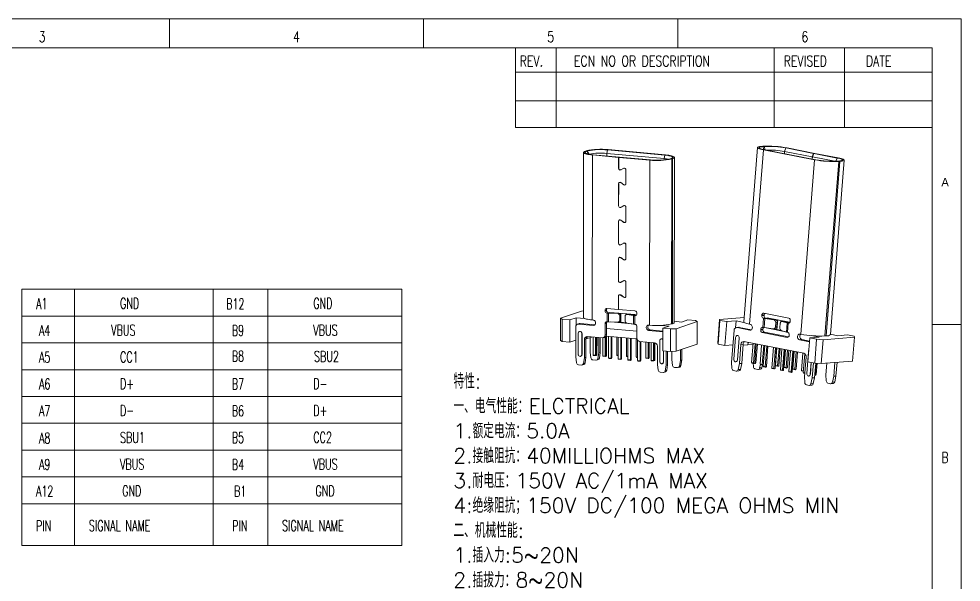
# Model space of a CAD drawing. Extents: x 2510 to 2661, y 709 to 762.
# Drawn here: x 2540.81 to 2583.01, y 736.9 to 762.12 of the extents above; entities that cross this region are included whole.
import ezdxf
from ezdxf.enums import TextEntityAlignment as Align

# ---------------------------------------------------------------- set-up
doc = ezdxf.new("R2010")
doc.units = 0
doc.header["$MEASUREMENT"] = 0
doc.layers.get('0').update_dxf_attribs({"linetype": 'CONTINUOUS', "lineweight": 20})
doc.layers.add('HANBO', color=7, linetype='CONTINUOUS', lineweight=9)
doc.styles.add('ROMANS', font='ROMANS.SHX', dxfattribs={"bigfont": 'gbcbig.shx'})
doc.styles.get("Standard").update_dxf_attribs({"font": 'simplex.shx', "bigfont": 'gbcbig.shx'})
doc.styles.add('txt', font='lereq.shx', dxfattribs={"width": 0.7, "bigfont": '@extfont2.shx'})

# ---------------------------------------------------------------- blocks, each defined once
blk = doc.blocks.new('677')
at = {"color": 7, "linetype": 'Continuous', "lineweight": 15}
for p, q in [((35.023, 85.331), (35.013, 70.167)), ((35.191, 85.451), (35.264, 85.476)), ((35.398, 85.464), (35.324, 85.439)), ((35.822, 69.934), (35.832, 85.098)), ((38.243, 84.878), (35.832, 85.098)), ((35.901, 85.121), (38.312, 84.901)), ((37.217, 85.563), (37.148, 85.245)), ((42.422, 84.764), (37.148, 85.245)), ((42.491, 85.083), (37.217, 85.563)), ((37.286, 85.587), (42.56, 85.106)), ((42.422, 84.764), (42.491, 85.083)), ((38.243, 84.878), (38.242, 83.87)), ((38.312, 84.901), (38.243, 84.878)), ((38.251, 83.869), (38.252, 84.877)), ((38.321, 84.901), (38.252, 84.877)), ((41.106, 84.617), (38.252, 84.877)), ((38.313, 84.898), (38.312, 84.901)), ((38.321, 84.901), (41.175, 84.641)), ((41.096, 69.454), (41.106, 84.617)), ((42.995, 84.74), (43.069, 84.765)), ((43.118, 69.564), (43.128, 84.728)), ((43.202, 84.753), (43.128, 84.728)), ((43.202, 84.753), (43.192, 69.589)), ((43.36, 69.71), (43.37, 84.873)), ((38.42, 83.725), (38.482, 83.746)), ((38.718, 83.886), (38.437, 83.733)), ((38.442, 83.724), (38.722, 83.878)), ((38.784, 83.9), (38.74, 83.885)), ((38.909, 83.741), (38.908, 82.461)), ((38.917, 82.46), (38.918, 83.74)), ((38.241, 82.454), (38.24, 80.423)), ((38.249, 80.423), (38.25, 82.453)), ((38.374, 82.589), (38.33, 82.574)), ((38.437, 82.555), (38.717, 82.35)), ((38.721, 82.358), (38.441, 82.563)), ((38.828, 82.339), (38.873, 82.354)), ((38.418, 80.279), (38.48, 80.3)), ((38.716, 80.44), (38.435, 80.286)), ((38.44, 80.277), (38.72, 80.431)), ((38.782, 80.454), (38.738, 80.439)), ((38.906, 80.295), (38.906, 79.014)), ((38.915, 79.014), (38.915, 80.294)), ((38.239, 79.007), (38.238, 76.977)), ((38.247, 76.976), (38.248, 79.007)), ((38.372, 79.143), (38.328, 79.128)), ((38.434, 79.109), (38.715, 78.904)), ((38.719, 78.912), (38.439, 79.117)), ((38.826, 78.893), (38.871, 78.908)), ((38.415, 76.832), (38.478, 76.853)), ((38.713, 76.994), (38.433, 76.84)), ((38.437, 76.831), (38.718, 76.985)), ((38.78, 77.008), (38.735, 76.993)), ((38.904, 76.849), (38.903, 75.568)), ((38.912, 75.567), (38.913, 76.848)), ((38.235, 73.531), (38.237, 75.561)), ((38.246, 75.56), (38.244, 73.53)), ((38.37, 75.697), (38.325, 75.682)), ((38.432, 75.663), (38.712, 75.458)), ((38.717, 75.466), (38.437, 75.671)), ((38.824, 75.447), (38.868, 75.462)), ((38.413, 73.386), (38.476, 73.407)), ((38.431, 73.394), (38.711, 73.548)), ((38.716, 73.539), (38.435, 73.385)), ((38.778, 73.561), (38.733, 73.546)), ((38.901, 72.122), (38.902, 73.402)), ((38.911, 73.402), (38.91, 72.121)), ((38.234, 70.896), (38.235, 72.115)), ((38.243, 72.114), (38.243, 70.895)), ((38.368, 72.25), (38.323, 72.235)), ((38.71, 72.011), (38.43, 72.216)), ((38.434, 72.225), (38.715, 72.019)), ((38.821, 72), (38.866, 72.015)), ((34.826, 70.748), (32.893, 70.099)), ((34.826, 70.748), (35.013, 70.759)), ((37.133, 70.858), (36.995, 70.812)), ((36.995, 70.763), (36.995, 70.812)), ((37.133, 70.809), (36.995, 70.763)), ((37.133, 70.858), (37.133, 70.809)), ((37.31, 70.596), (37.172, 70.55)), ((37.182, 70.549), (37.172, 70.55)), ((37.173, 70.993), (38.234, 70.896)), ((37.182, 69.761), (37.182, 70.549)), ((37.31, 70.596), (37.32, 70.595)), ((37.311, 69.753), (37.311, 70.541)), ((37.311, 70.541), (38.169, 70.509)), ((38.174, 70.563), (37.372, 70.592)), ((37.453, 70.628), (39.771, 70.417)), ((37.453, 70.589), (37.453, 70.628)), ((38.243, 70.899), (38.234, 70.896)), ((38.243, 70.895), (39.748, 70.758)), ((38.364, 69.912), (38.365, 70.305)), ((38.365, 70.305), (38.425, 70.357)), ((38.425, 70.357), (38.425, 69.963)), ((38.461, 70.537), (38.461, 69.715)), ((38.841, 70.262), (38.841, 69.868)), ((39.156, 70.473), (38.951, 70.435)), ((38.987, 70.435), (39.626, 70.33)), ((39.02, 70.447), (39.02, 70.486)), ((39.831, 70.368), (39.233, 70.466)), ((39.626, 70.33), (39.625, 69.542)), ((39.738, 70.316), (39.737, 69.528)), ((39.747, 70.315), (39.738, 70.316)), ((39.771, 70.417), (39.771, 70.378)), ((39.925, 70.545), (39.925, 70.496)), ((32.892, 68.031), (32.893, 70.099)), ((33.064, 70.005), (32.893, 70.099)), ((33.064, 70.005), (33.063, 67.937)), ((33.757, 69.941), (33.064, 70.005)), ((33.757, 69.941), (33.755, 67.874)), ((33.757, 69.941), (34.332, 70.135)), ((34.332, 70.135), (34.331, 69.402)), ((35.141, 70.061), (34.332, 70.135)), ((34.617, 69.591), (34.479, 69.544)), ((34.713, 69.602), (34.575, 69.555)), ((35.911, 69.434), (34.575, 69.555)), ((34.713, 69.602), (36.049, 69.48)), ((35.822, 69.934), (35.911, 69.926)), ((35.911, 69.434), (36.049, 69.48)), ((36.049, 69.48), (36.056, 69.48)), ((37.132, 69.628), (36.994, 69.581)), ((36.994, 68.544), (36.994, 69.581)), ((37.132, 69.628), (37.132, 68.59)), ((37.172, 69.762), (37.182, 69.761)), ((37.311, 69.753), (38.168, 69.722)), ((39.462, 69.569), (37.53, 69.745)), ((38.461, 69.715), (38.209, 69.724)), ((38.298, 69.766), (38.358, 69.817)), ((38.425, 69.963), (38.364, 69.912)), ((38.929, 69.673), (38.461, 69.715)), ((38.987, 69.647), (39.625, 69.542)), ((39.737, 69.528), (39.747, 69.527)), ((41.096, 69.454), (41.007, 69.462)), ((42.891, 69.355), (42.082, 69.429)), ((42.891, 69.355), (42.315, 69.162)), ((43.118, 69.564), (43.192, 69.589)), ((44.041, 69.742), (43.36, 69.804)), ((43.547, 69.128), (45.48, 69.778)), ((44.041, 69.742), (44.616, 69.935)), ((44.616, 69.935), (45.309, 69.872)), ((45.309, 69.872), (45.48, 69.778)), ((45.478, 67.71), (45.48, 69.778)), ((34.308, 69.284), (34.306, 66.527)), ((34.519, 66.799), (34.521, 68.69)), ((34.644, 68.866), (34.634, 68.863)), ((34.876, 68.658), (34.874, 66.767)), ((34.885, 68.661), (34.876, 68.658)), ((34.885, 68.661), (34.884, 66.77)), ((37.132, 68.59), (36.994, 68.544)), ((37.1, 68.455), (39.933, 68.197)), ((39.924, 68.887), (37.132, 69.141)), ((37.144, 66.658), (37.146, 68.451)), ((39.924, 69.314), (39.923, 68.277)), ((41.145, 69.016), (41.007, 68.97)), ((42.315, 68.85), (41.007, 68.97)), ((41.145, 69.016), (42.315, 68.909)), ((42.314, 67.094), (42.315, 69.162)), ((43.008, 69.099), (42.315, 69.162)), ((43.007, 67.031), (43.008, 69.099)), ((43.547, 69.128), (43.008, 69.099)), ((43.547, 69.128), (43.546, 67.061)), ((32.892, 68.031), (33.063, 67.937)), ((33.063, 67.937), (33.755, 67.874)), ((33.755, 67.874), (34.307, 68.059)), ((35.105, 66.454), (35.106, 68.128)), ((35.245, 68.175), (35.106, 68.128)), ((35.245, 68.175), (35.243, 66.501)), ((35.771, 68.363), (35.245, 68.187)), ((35.345, 68.22), (35.245, 68.187)), ((35.345, 68.397), (35.345, 68.22)), ((35.345, 68.22), (35.771, 68.363)), ((35.373, 68.4), (36.767, 68.273)), ((35.623, 68.314), (35.622, 66.97)), ((35.897, 66.713), (35.898, 68.352)), ((36.12, 68.332), (36.119, 66.693)), ((36.188, 66.716), (36.189, 68.325)), ((36.258, 68.319), (36.257, 66.739)), ((36.421, 66.897), (36.422, 68.304)), ((36.559, 66.943), (36.56, 68.291)), ((36.784, 66.632), (36.786, 68.275)), ((36.823, 68.284), (36.961, 68.33)), ((37.008, 68.352), (37.006, 66.612)), ((37.077, 68.416), (37.075, 66.635)), ((37.327, 66.435), (37.329, 68.434)), ((37.55, 68.414), (37.549, 66.415)), ((37.618, 66.438), (37.619, 68.408)), ((38.086, 66.69), (38.088, 68.365)), ((38.215, 66.354), (38.216, 68.353)), ((38.438, 68.333), (38.437, 66.334)), ((38.506, 66.357), (38.507, 68.327)), ((38.974, 66.609), (38.975, 68.284)), ((39.103, 66.273), (39.104, 68.272)), ((39.326, 68.252), (39.325, 66.253)), ((39.394, 66.276), (39.395, 68.246)), ((39.862, 66.528), (39.863, 68.203)), ((39.991, 66.192), (39.992, 68.073)), ((40.149, 67.965), (41.544, 67.837)), ((40.214, 67.959), (40.213, 66.172)), ((40.282, 66.195), (40.283, 67.952)), ((40.75, 66.448), (40.751, 67.91)), ((40.973, 67.889), (40.972, 66.427)), ((41.041, 66.451), (41.042, 67.883)), ((41.224, 66.228), (41.225, 67.867)), ((41.446, 66.207), (41.447, 67.846)), ((41.515, 66.231), (41.516, 67.84)), ((41.584, 66.254), (41.585, 67.83)), ((42.022, 66.116), (42.023, 68.007)), ((42.146, 68.183), (42.137, 68.18)), ((43.546, 67.061), (45.478, 67.71)), ((34.884, 66.77), (34.874, 66.767)), ((35.622, 66.97), (35.703, 66.437)), ((36.234, 66.682), (36.257, 66.739)), ((36.34, 66.379), (36.421, 66.897)), ((36.421, 66.897), (36.559, 66.943)), ((36.559, 66.943), (36.478, 66.425)), ((41.81, 67.518), (41.809, 65.844)), ((42.314, 67.094), (43.007, 67.031)), ((42.377, 67.088), (42.377, 66.084)), ((42.387, 67.087), (42.386, 66.087)), ((42.608, 65.771), (42.609, 67.067)), ((42.747, 67.055), (42.746, 65.818)), ((43.007, 67.031), (43.546, 67.061)), ((43.125, 67.038), (43.125, 66.286)), ((43.924, 66.213), (43.924, 67.188)), ((44.062, 66.26), (44.062, 67.234)), ((34.306, 66.527), (34.387, 65.994)), ((34.761, 66.594), (34.77, 66.597)), ((35.024, 65.936), (35.105, 66.454)), ((35.162, 65.983), (35.024, 65.936)), ((35.105, 66.454), (35.243, 66.501)), ((35.243, 66.501), (35.162, 65.983)), ((35.878, 66.257), (36.165, 66.231)), ((36.119, 66.693), (35.897, 66.713)), ((35.92, 66.671), (35.897, 66.713)), ((36.142, 66.651), (35.92, 66.671)), ((36.119, 66.693), (36.142, 66.651)), ((36.142, 66.651), (36.165, 66.659)), ((36.165, 66.659), (36.188, 66.716)), ((36.211, 66.674), (36.172, 66.678)), ((36.188, 66.716), (36.211, 66.674)), ((36.211, 66.674), (36.234, 66.682)), ((36.229, 66.238), (36.367, 66.285)), ((36.478, 66.425), (36.34, 66.379)), ((36.784, 66.632), (37.006, 66.612)), ((36.807, 66.59), (36.784, 66.632)), ((36.807, 66.59), (37.029, 66.57)), ((37.006, 66.612), (37.029, 66.57)), ((37.029, 66.57), (37.052, 66.578)), ((37.052, 66.578), (37.075, 66.635)), ((37.06, 66.597), (37.098, 66.593)), ((37.075, 66.635), (37.098, 66.593)), ((37.098, 66.593), (37.121, 66.601)), ((37.121, 66.601), (37.144, 66.658)), ((37.549, 66.415), (37.327, 66.435)), ((37.35, 66.394), (37.327, 66.435)), ((37.572, 66.373), (37.35, 66.394)), ((37.549, 66.415), (37.572, 66.373)), ((37.572, 66.373), (37.595, 66.381)), ((37.595, 66.381), (37.618, 66.438)), ((38.086, 66.69), (38.215, 66.678)), ((38.109, 66.649), (38.086, 66.69)), ((38.109, 66.649), (38.215, 66.639)), ((38.437, 66.334), (38.215, 66.354)), ((38.238, 66.313), (38.215, 66.354)), ((38.46, 66.292), (38.238, 66.313)), ((38.437, 66.334), (38.46, 66.292)), ((38.46, 66.292), (38.483, 66.3)), ((38.483, 66.3), (38.506, 66.357)), ((38.974, 66.609), (39.103, 66.598)), ((38.997, 66.568), (38.974, 66.609)), ((38.997, 66.568), (39.103, 66.558)), ((39.325, 66.253), (39.103, 66.273)), ((39.126, 66.232), (39.103, 66.273)), ((39.348, 66.212), (39.126, 66.232)), ((39.325, 66.253), (39.348, 66.212)), ((39.348, 66.212), (39.371, 66.219)), ((39.371, 66.219), (39.394, 66.276)), ((39.862, 66.528), (39.991, 66.517)), ((39.885, 66.487), (39.862, 66.528)), ((39.885, 66.487), (39.991, 66.477)), ((40.213, 66.172), (39.991, 66.192)), ((40.014, 66.151), (39.991, 66.192)), ((40.236, 66.131), (40.014, 66.151)), ((40.213, 66.172), (40.236, 66.131)), ((40.236, 66.131), (40.259, 66.138)), ((40.259, 66.138), (40.282, 66.195)), ((40.75, 66.448), (40.972, 66.427)), ((40.773, 66.406), (40.75, 66.448)), ((40.773, 66.406), (40.995, 66.386)), ((40.972, 66.427), (40.995, 66.386)), ((40.995, 66.386), (41.018, 66.394)), ((41.018, 66.394), (41.041, 66.451)), ((41.224, 66.228), (41.446, 66.207)), ((41.247, 66.186), (41.224, 66.228)), ((41.469, 66.166), (41.247, 66.186)), ((41.446, 66.207), (41.469, 66.166)), ((41.469, 66.166), (41.492, 66.174)), ((41.492, 66.174), (41.515, 66.231)), ((41.538, 66.189), (41.499, 66.193)), ((41.515, 66.231), (41.538, 66.189)), ((41.538, 66.189), (41.561, 66.197)), ((41.561, 66.197), (41.584, 66.254)), ((42.263, 65.91), (42.272, 65.913)), ((42.386, 66.087), (42.377, 66.084)), ((43.125, 66.286), (43.206, 65.753)), ((43.842, 65.695), (43.924, 66.213)), ((43.924, 66.213), (44.062, 66.26)), ((44.062, 66.26), (43.98, 65.742)), ((34.562, 65.815), (34.849, 65.789)), ((34.913, 65.796), (35.051, 65.842)), ((41.809, 65.844), (41.89, 65.311)), ((42.064, 65.131), (42.351, 65.105)), ((42.415, 65.113), (42.553, 65.159)), ((42.526, 65.253), (42.608, 65.771)), ((42.664, 65.299), (42.526, 65.253)), ((42.608, 65.771), (42.746, 65.818)), ((42.746, 65.818), (42.664, 65.299)), ((43.38, 65.574), (43.667, 65.548)), ((43.731, 65.555), (43.869, 65.601)), ((43.98, 65.742), (43.842, 65.695))]:
    blk.add_line(p, q, dxfattribs=at)
at = {"color": 8, "linetype": 'Continuous', "lineweight": 15}
for p, q in [((35.324, 85.439), (35.431, 85.192)), ((35.523, 85.173), (35.398, 85.464)), ((37.148, 85.245), (37.148, 85.007)), ((42.422, 84.64), (42.422, 84.764)), ((38.251, 83.873), (38.242, 83.87)), ((38.491, 83.75), (38.437, 83.733)), ((38.757, 83.899), (38.718, 83.886)), ((38.918, 83.744), (38.909, 83.741)), ((38.25, 82.457), (38.241, 82.454)), ((38.447, 82.559), (38.437, 82.555)), ((38.728, 82.354), (38.717, 82.35)), ((38.917, 82.464), (38.908, 82.461)), ((38.249, 80.426), (38.24, 80.423)), ((38.489, 80.304), (38.435, 80.286)), ((38.754, 80.453), (38.716, 80.44)), ((38.915, 80.298), (38.906, 80.295)), ((38.248, 79.01), (38.239, 79.007)), ((38.445, 79.113), (38.434, 79.109)), ((38.726, 78.908), (38.715, 78.904)), ((38.915, 79.017), (38.906, 79.014)), ((38.247, 76.98), (38.238, 76.977)), ((38.486, 76.858), (38.433, 76.84)), ((38.752, 77.007), (38.713, 76.994)), ((38.913, 76.852), (38.904, 76.849)), ((38.246, 75.564), (38.237, 75.561)), ((38.443, 75.666), (38.432, 75.663)), ((38.723, 75.461), (38.712, 75.458)), ((38.912, 75.571), (38.903, 75.568)), ((38.244, 73.534), (38.235, 73.531)), ((38.484, 73.412), (38.431, 73.394)), ((38.75, 73.561), (38.711, 73.548)), ((38.902, 73.402), (38.911, 73.405)), ((38.243, 72.118), (38.235, 72.115)), ((38.43, 72.216), (38.441, 72.22)), ((38.721, 72.015), (38.71, 72.011)), ((38.91, 72.125), (38.901, 72.122)), ((38.169, 70.509), (38.226, 70.558)), ((39.182, 70.471), (38.987, 70.435)), ((39.747, 70.315), (39.866, 70.355))]:
    blk.add_line(p, q, dxfattribs=at)
at = {"color": 7, "linetype": 'Continuous', "lineweight": 15, "flags": 128}
for points in [[(35.832, 85.098), (35.677, 85.114), (35.534, 85.134), (35.405, 85.156), (35.293, 85.181), (35.198, 85.208), (35.123, 85.237), (35.068, 85.267), (35.034, 85.298), (35.023, 85.329), (35.033, 85.361), (35.064, 85.392), (35.117, 85.422), (35.191, 85.451)], [(35.324, 85.439), (35.258, 85.413), (35.21, 85.386), (35.182, 85.358), (35.173, 85.329), (35.183, 85.301), (35.213, 85.273), (35.263, 85.246), (35.33, 85.22), (35.416, 85.196), (35.517, 85.173), (35.633, 85.153), (35.761, 85.136), (35.901, 85.121)], [(43.069, 84.765), (43.135, 84.791), (43.182, 84.818), (43.211, 84.846), (43.22, 84.875), (43.209, 84.903), (43.179, 84.931), (43.13, 84.958), (43.062, 84.984), (42.977, 85.008), (42.876, 85.031), (42.76, 85.051), (42.631, 85.068), (42.491, 85.083)], [(42.56, 85.106), (42.716, 85.09), (42.859, 85.07), (42.988, 85.048), (43.1, 85.023), (43.195, 84.996), (43.27, 84.967), (43.325, 84.937), (43.358, 84.906), (43.37, 84.875), (43.36, 84.843), (43.328, 84.812), (43.275, 84.782), (43.202, 84.753)], [(38.987, 70.435), (38.959, 70.436), (38.931, 70.429), (38.906, 70.415), (38.884, 70.394), (38.866, 70.367), (38.852, 70.335), (38.844, 70.3), (38.841, 70.262)], [(34.617, 69.591), (34.661, 69.601), (34.713, 69.602)], [(35.822, 69.934), (35.667, 69.95), (35.524, 69.97), (35.395, 69.992), (35.283, 70.017), (35.188, 70.044), (35.113, 70.073), (35.058, 70.103), (35.025, 70.134), (35.013, 70.166), (35.013, 70.167)], [(35.911, 69.926), (35.974, 69.91), (36.031, 69.876), (36.079, 69.826), (36.113, 69.764), (36.131, 69.695), (36.131, 69.625), (36.113, 69.559), (36.079, 69.503), (36.031, 69.462), (35.973, 69.438), (35.911, 69.434)], [(41.007, 68.97), (40.945, 68.985), (40.887, 69.02), (40.839, 69.07), (40.805, 69.132), (40.788, 69.201), (40.788, 69.271), (40.805, 69.336), (40.84, 69.392), (40.887, 69.434), (40.945, 69.458), (41.007, 69.462)], [(43.36, 69.71), (43.35, 69.679), (43.318, 69.648), (43.265, 69.618), (43.192, 69.589)], [(34.521, 68.69), (34.529, 68.75), (34.555, 68.803), (34.594, 68.843), (34.643, 68.866), (34.698, 68.871), (34.753, 68.856), (34.803, 68.824), (34.842, 68.776), (34.867, 68.719), (34.876, 68.658)], [(34.519, 66.799), (34.528, 66.738), (34.553, 66.681), (34.592, 66.633), (34.642, 66.601), (34.697, 66.586), (34.752, 66.591), (34.801, 66.614), (34.84, 66.654), (34.866, 66.707), (34.874, 66.767)], [(42.022, 66.116), (42.03, 66.054), (42.055, 65.997), (42.095, 65.95), (42.144, 65.918), (42.199, 65.903), (42.254, 65.908), (42.303, 65.931), (42.343, 65.971), (42.368, 66.024), (42.377, 66.084)]]:
    blk.add_lwpolyline(points, dxfattribs=at)
at = {"color": 7, "linetype": 'Continuous', "lineweight": 15}
for centre, radius, start, end in [((36.608, 79.449), 6.175, 83.69623, 102.57072), ((36.607, 80.039), 5.558, 83.69623, 102.57072), ((36.603, 80.215), 5.059, 83.81719, 101.90712), ((41.784, 90.755), 6.175, 263.69623, 282.57071), ((41.79, 90.082), 5.476, 263.55362, 282.71331), ((42.194, 81.832), 2.941, 77.21146, 85.54644), ((38.387, 83.858), 0.145, 175.29014, 292.32438), ((38.386, 83.858), 0.135, 175.28947, 292.32544), ((38.773, 83.752), 0.145, 355.29037, 112.32555), ((38.774, 83.752), 0.135, 355.2901, 112.32481), ((38.366, 82.464), 0.125, 52.88316, 184.64843), ((38.366, 82.462), 0.117, 52.88301, 184.64893), ((38.792, 82.45), 0.125, 232.88354, 4.64883), ((38.792, 82.451), 0.117, 232.88302, 4.64892), ((38.385, 80.412), 0.145, 175.28957, 292.32495), ((38.384, 80.411), 0.135, 175.29, 292.32418), ((38.771, 80.306), 0.145, 355.28992, 112.32463), ((38.772, 80.306), 0.135, 355.28979, 112.32512), ((38.364, 79.017), 0.125, 52.8832, 184.6492), ((38.364, 79.016), 0.117, 52.884, 184.64881), ((38.79, 79.004), 0.125, 232.88354, 4.64883), ((38.789, 79.005), 0.117, 232.88302, 4.64892), ((38.382, 76.965), 0.145, 175.29023, 292.32498), ((38.382, 76.965), 0.135, 175.28978, 292.32513), ((38.769, 76.86), 0.145, 355.28992, 112.32463), ((38.769, 76.86), 0.135, 355.28979, 112.32512), ((38.361, 75.571), 0.125, 52.8832, 184.6492), ((38.362, 75.57), 0.117, 52.88301, 184.64893), ((38.788, 75.557), 0.125, 232.88324, 4.64914), ((38.787, 75.559), 0.117, 232.88302, 4.64892), ((38.38, 73.519), 0.145, 175.29023, 292.32498), ((38.379, 73.519), 0.135, 175.28978, 292.32513), ((38.766, 73.413), 0.145, 355.29028, 112.32495), ((38.767, 73.413), 0.135, 355.28979, 112.32512), ((38.359, 72.125), 0.125, 52.88351, 184.64889), ((38.36, 72.123), 0.117, 52.88301, 184.64893), ((38.786, 72.111), 0.125, 232.88319, 4.64837), ((38.785, 72.112), 0.117, 232.88397, 4.64797), ((37.164, 70.824), 0.169, 87.08226, 183.895), ((37.204, 70.757), 0.209, 178.28574, 261.27916), ((37.324, 70.862), 0.191, 137.18552, 180.98922), ((37.342, 70.803), 0.209, 178.28574, 261.27916), ((37.396, 72.939), 2.4, 264.87807, 267.97444), ((37.406, 71.551), 0.96, 264.87824, 267.97457), ((38.16, 70.305), 0.205, 0.17407, 87.4462), ((38.22, 70.356), 0.205, 0.23117, 74.29112), ((39.877, 71.893), 1.583, 260.87928, 264.96679), ((39.756, 70.484), 0.169, 267.08227, 3.89502), ((39.716, 70.551), 0.209, 358.28573, 81.27915), ((39.931, 70.993), 0.633, 260.87908, 264.96661), ((34.562, 69.302), 0.254, 87.08219, 183.89508), ((37.163, 69.593), 0.169, 87.08226, 183.895), ((37.324, 69.631), 0.191, 137.18447, 180.98977), ((37.396, 72.151), 2.4, 264.87807, 267.97444), ((38.176, 69.91), 0.188, 267.67873, 0.46343), ((38.235, 69.962), 0.19, 310.49582, 0.33037), ((39.055, 69.851), 0.214, 175.30531, 251.51538), ((39.876, 71.105), 1.583, 260.87928, 264.96679), ((39.715, 69.321), 0.209, 358.28573, 81.27915), ((41.183, 69.275), 0.261, 134.09219, 261.65648), ((41.774, 75.591), 6.175, 263.69623, 282.57071), ((34.687, 68.673), 0.198, 356.32, 102.7714), ((36.735, 68.529), 0.259, 278.02591, 3.29688), ((36.868, 68.577), 0.264, 290.52808, 2.89811), ((35.36, 68.146), 0.254, 87.08215, 183.89509), ((35.524, 68.182), 0.279, 128.47239, 181.42306), ((36.793, 68.048), 0.226, 95.50791, 96.50864), ((40.245, 68.271), 0.321, 178.94564, 251.95555), ((40.078, 67.725), 0.25, 73.49311, 74.42965), ((41.496, 67.527), 0.314, 358.28564, 81.27926), ((42.19, 68.019), 0.168, 41.82928, 184.24976), ((42.196, 68.017), 0.173, 46.39897, 106.70286), ((34.707, 66.762), 0.177, 290.81594, 2.61047), ((34.592, 66.019), 0.206, 186.76467, 261.72026), ((34.86, 65.953), 0.165, 266.24111, 354.053), ((34.991, 66.004), 0.172, 290.22374, 352.96419), ((35.908, 66.461), 0.206, 186.76467, 261.72026), ((36.176, 66.396), 0.165, 266.24111, 354.053), ((36.307, 66.446), 0.172, 290.22374, 352.96419), ((42.209, 66.079), 0.177, 290.81615, 2.61037), ((42.094, 65.335), 0.206, 186.76465, 261.72022), ((42.362, 65.27), 0.165, 266.24115, 354.05303), ((42.493, 65.32), 0.172, 290.22365, 352.96428), ((43.41, 65.778), 0.206, 186.76465, 261.72022), ((43.678, 65.712), 0.165, 266.24115, 354.05303), ((43.809, 65.763), 0.172, 290.22365, 352.96428)]:
    blk.add_arc(centre, radius, start, end, dxfattribs=at)
blk = doc.blocks.new('0.6')
at = {"color": 7, "linetype": 'Continuous', "lineweight": 15}
for p, q in [((42.805, 86.003), (41.605, 70.792)), ((43.318, 85.808), (42.118, 70.597)), ((43.173, 86.106), (43.278, 86.114)), ((43.391, 86.092), (43.286, 86.084)), ((47.784, 84.934), (43.318, 85.808)), ((43.417, 85.816), (47.882, 84.942)), ((45.289, 85.963), (45.168, 85.659)), ((45.168, 85.659), (47.585, 85.186)), ((47.706, 85.49), (45.289, 85.963)), ((45.388, 85.971), (47.805, 85.497)), ((47.585, 85.186), (47.706, 85.49)), ((47.714, 85.488), (47.592, 85.184)), ((47.706, 85.49), (47.805, 85.497)), ((47.812, 85.496), (47.714, 85.488)), ((49.755, 85.089), (47.714, 85.488)), ((47.805, 85.497), (47.804, 85.495)), ((47.812, 85.496), (49.853, 85.096)), ((46.583, 69.722), (47.784, 84.934)), ((47.57, 85.003), (47.585, 85.186)), ((47.592, 85.184), (47.578, 85.001)), ((47.592, 85.184), (49.546, 84.802)), ((48.693, 69.579), (49.894, 84.79)), ((49.999, 84.799), (48.798, 69.587)), ((49.166, 69.69), (50.366, 84.901)), ((49.781, 84.812), (49.886, 84.821)), ((49.999, 84.799), (49.894, 84.79)), ((43.354, 71.558), (45.534, 71.131)), ((39.336, 68.941), (39.499, 71.016)), ((39.374, 68.862), (39.538, 70.936)), ((41.636, 71.183), (39.499, 71.016)), ((39.538, 70.936), (39.499, 71.016)), ((40.125, 70.822), (39.538, 70.936)), ((40.125, 70.822), (39.961, 68.747)), ((40.943, 70.886), (40.125, 70.822)), ((40.943, 70.886), (40.896, 70.286)), ((40.943, 70.886), (41.628, 70.752)), ((43.184, 71.341), (43.188, 71.39)), ((43.184, 71.341), (43.381, 71.356)), ((43.188, 71.39), (43.385, 71.405)), ((43.265, 70.322), (43.327, 71.112)), ((43.515, 71.129), (43.319, 71.114)), ((43.319, 71.114), (43.327, 71.112)), ((43.442, 71.093), (43.379, 70.303)), ((43.385, 71.405), (43.381, 71.356)), ((43.442, 71.093), (44.231, 70.981)), ((43.515, 71.129), (43.524, 71.127)), ((44.358, 71.008), (43.569, 71.12)), ((43.644, 71.109), (43.647, 71.149)), ((43.647, 71.149), (45.61, 70.765)), ((44.231, 70.981), (44.358, 71.008)), ((44.364, 70.363), (44.395, 70.758)), ((44.395, 70.758), (44.523, 70.785)), ((44.523, 70.785), (44.492, 70.39)), ((44.571, 70.968), (44.506, 70.138)), ((44.799, 70.679), (44.768, 70.284)), ((45.156, 70.851), (44.906, 70.848)), ((45.174, 70.848), (44.924, 70.846)), ((44.924, 70.846), (45.401, 70.709)), ((45.042, 70.85), (45.044, 70.875)), ((45.174, 70.848), (45.156, 70.851)), ((45.61, 70.724), (45.174, 70.848)), ((45.401, 70.709), (45.339, 69.919)), ((45.491, 70.688), (45.429, 69.898)), ((45.491, 70.688), (45.499, 70.687)), ((45.61, 70.765), (45.606, 70.725)), ((45.669, 70.904), (45.665, 70.855)), ((40.555, 67.291), (40.774, 70.057)), ((41.172, 70.328), (40.976, 70.312)), ((41.219, 70.325), (41.023, 70.309)), ((41.023, 70.309), (42.154, 70.088)), ((41.219, 70.325), (42.275, 70.118)), ((42.118, 70.597), (42.193, 70.582)), ((43.087, 70.106), (43.091, 70.155)), ((43.087, 70.106), (43.283, 70.121)), ((43.091, 70.155), (43.287, 70.171)), ((43.221, 69.879), (43.418, 69.894)), ((45.402, 69.452), (43.221, 69.879)), ((43.257, 70.323), (43.265, 70.322)), ((43.287, 70.171), (43.283, 70.121)), ((43.379, 70.303), (44.168, 70.191)), ((43.418, 69.894), (45.508, 69.485)), ((43.578, 70.27), (43.578, 70.275)), ((45.275, 69.937), (43.578, 70.27)), ((44.506, 70.138), (43.578, 70.27)), ((44.225, 70.193), (44.353, 70.22)), ((44.492, 70.39), (44.364, 70.363)), ((44.828, 70.075), (44.506, 70.138)), ((44.861, 70.055), (45.339, 69.919)), ((45.429, 69.898), (45.437, 69.897)), ((40.754, 67.55), (40.903, 69.447)), ((41.051, 69.618), (41.038, 69.616)), ((41.204, 69.388), (41.054, 67.491)), ((41.217, 69.389), (41.067, 67.492)), ((41.204, 69.388), (41.217, 69.389)), ((41.613, 69.09), (46.838, 68.068)), ((45.571, 69.67), (45.568, 69.62)), ((46.666, 69.259), (46.469, 69.243)), ((46.469, 69.243), (47.345, 69.072)), ((46.508, 69.737), (46.583, 69.722)), ((46.666, 69.259), (47.35, 69.125)), ((47.208, 67.328), (47.372, 69.403)), ((47.372, 69.403), (48.19, 69.467)), ((47.958, 69.288), (47.372, 69.403)), ((47.505, 69.601), (48.19, 69.467)), ((47.958, 69.288), (47.794, 67.214)), ((48.521, 69.25), (47.958, 69.288)), ((48.521, 69.25), (48.357, 67.175)), ((48.521, 69.25), (51.271, 69.465)), ((48.693, 69.579), (48.798, 69.587)), ((49.168, 69.724), (49.827, 69.595)), ((49.827, 69.595), (50.646, 69.66)), ((51.232, 69.545), (50.646, 69.66)), ((51.107, 67.391), (51.271, 69.465)), ((51.232, 69.545), (51.271, 69.465)), ((39.336, 68.941), (39.374, 68.862)), ((39.374, 68.862), (39.961, 68.747)), ((39.961, 68.747), (40.675, 68.803)), ((41.364, 68.838), (41.232, 67.159)), ((41.561, 68.854), (41.364, 68.838)), ((41.561, 68.854), (41.428, 67.174)), ((42.409, 68.837), (41.554, 68.77)), ((41.97, 68.803), (41.554, 68.77)), ((41.97, 68.803), (41.987, 69.017)), ((41.97, 68.803), (42.409, 68.837)), ((42.285, 67.26), (42.417, 68.933)), ((42.605, 68.896), (42.473, 67.223)), ((42.571, 67.231), (42.701, 68.877)), ((42.669, 67.238), (42.797, 68.859)), ((43.037, 67.113), (43.169, 68.786)), ((43.357, 68.749), (43.225, 67.076)), ((43.297, 66.927), (43.44, 68.733)), ((43.628, 68.696), (43.485, 66.89)), ((43.584, 66.898), (43.724, 68.677)), ((44.049, 66.78), (44.192, 68.586)), ((44.38, 68.549), (44.237, 66.743)), ((44.335, 66.751), (44.476, 68.53)), ((44.378, 67.012), (44.497, 68.526)), ((44.685, 68.489), (44.566, 66.975)), ((44.664, 66.983), (44.781, 68.47)), ((44.801, 66.633), (44.943, 68.438)), ((45.131, 68.402), (44.989, 66.596)), ((45.087, 66.603), (45.228, 68.383)), ((45.13, 66.864), (45.249, 68.379)), ((45.437, 68.342), (45.318, 66.828)), ((45.416, 66.835), (45.533, 68.323)), ((45.553, 66.485), (45.695, 68.291)), ((45.883, 68.255), (45.741, 66.449)), ((45.839, 66.456), (45.979, 68.236)), ((45.881, 66.717), (46.001, 68.231)), ((41.067, 67.492), (41.054, 67.491)), ((46.189, 68.195), (46.069, 66.681)), ((46.168, 66.688), (46.285, 68.176)), ((46.633, 66.57), (46.753, 68.084)), ((46.796, 66.377), (46.926, 68.026)), ((46.908, 66.048), (47.04, 67.727)), ((47.106, 66.306), (47.256, 68.203)), ((48.357, 67.175), (51.107, 67.391)), ((40.555, 67.291), (40.583, 66.751)), ((40.92, 67.321), (40.933, 67.322)), ((41.122, 66.645), (41.232, 67.159)), ((41.318, 66.661), (41.122, 66.645)), ((41.232, 67.159), (41.428, 67.174)), ((41.428, 67.174), (41.318, 66.661)), ((42.473, 67.223), (42.285, 67.26)), ((42.314, 67.213), (42.285, 67.26)), ((42.502, 67.176), (42.314, 67.213)), ((42.441, 67.188), (42.455, 66.898)), ((42.473, 67.223), (42.502, 67.176)), ((42.502, 67.176), (42.534, 67.179)), ((42.534, 67.179), (42.571, 67.231)), ((42.6, 67.184), (42.546, 67.195)), ((42.571, 67.231), (42.6, 67.184)), ((42.59, 66.704), (42.833, 66.657)), ((42.6, 67.184), (42.633, 67.186)), ((42.633, 67.186), (42.669, 67.238)), ((42.864, 66.655), (43.061, 66.671)), ((42.994, 66.792), (43.056, 67.081)), ((43.191, 66.808), (42.994, 66.792)), ((43.225, 67.076), (43.037, 67.113)), ((43.066, 67.066), (43.037, 67.113)), ((43.254, 67.029), (43.066, 67.066)), ((43.239, 67.032), (43.191, 66.808)), ((43.225, 67.076), (43.254, 67.029)), ((43.254, 67.029), (43.286, 67.032)), ((43.286, 67.032), (43.308, 67.063)), ((43.307, 67.046), (43.297, 67.047)), ((43.485, 66.89), (43.297, 66.927)), ((43.326, 66.88), (43.297, 66.927)), ((43.514, 66.843), (43.326, 66.88)), ((43.485, 66.89), (43.514, 66.843)), ((43.514, 66.843), (43.547, 66.846)), ((43.547, 66.846), (43.584, 66.898)), ((44.237, 66.743), (44.049, 66.78)), ((44.078, 66.733), (44.049, 66.78)), ((44.266, 66.696), (44.078, 66.733)), ((44.237, 66.743), (44.266, 66.696)), ((44.266, 66.696), (44.299, 66.699)), ((44.299, 66.699), (44.335, 66.751)), ((44.378, 67.012), (44.566, 66.975)), ((44.407, 66.965), (44.378, 67.012)), ((44.595, 66.928), (44.407, 66.965)), ((44.566, 66.975), (44.595, 66.928)), ((44.595, 66.928), (44.627, 66.931)), ((44.627, 66.931), (44.664, 66.983)), ((44.989, 66.596), (44.801, 66.633)), ((44.83, 66.586), (44.801, 66.633)), ((45.018, 66.549), (44.83, 66.586)), ((44.989, 66.596), (45.018, 66.549)), ((45.05, 66.552), (45.087, 66.603)), ((45.13, 66.864), (45.318, 66.828)), ((45.158, 66.818), (45.13, 66.864)), ((45.346, 66.781), (45.158, 66.818)), ((45.318, 66.828), (45.346, 66.781)), ((45.346, 66.781), (45.379, 66.783)), ((45.379, 66.783), (45.416, 66.835)), ((45.881, 66.717), (46.069, 66.681)), ((45.91, 66.67), (45.881, 66.717)), ((46.098, 66.634), (45.91, 66.67)), ((46.069, 66.681), (46.098, 66.634)), ((46.098, 66.634), (46.131, 66.636)), ((46.131, 66.636), (46.168, 66.688)), ((46.633, 66.57), (46.808, 66.536)), ((46.662, 66.523), (46.633, 66.57)), ((47.208, 67.328), (47.794, 67.214)), ((47.488, 67.274), (47.407, 66.247)), ((47.501, 67.271), (47.42, 66.249)), ((47.688, 67.234), (47.584, 65.915)), ((47.882, 67.208), (47.781, 65.931)), ((47.794, 67.214), (48.357, 67.175)), ((47.913, 67.206), (47.833, 66.2)), ((47.932, 66.208), (48.01, 67.199)), ((48.861, 67.215), (48.78, 66.195)), ((49.457, 66.062), (49.552, 67.269)), ((49.749, 67.284), (49.654, 66.078)), ((40.96, 66.51), (40.718, 66.558)), ((40.992, 66.508), (41.188, 66.524)), ((45.018, 66.549), (45.05, 66.552)), ((45.741, 66.449), (45.553, 66.485)), ((45.582, 66.439), (45.553, 66.485)), ((45.769, 66.402), (45.582, 66.439)), ((45.741, 66.449), (45.769, 66.402)), ((45.769, 66.402), (45.802, 66.404)), ((45.802, 66.404), (45.839, 66.456)), ((46.805, 66.495), (46.662, 66.523)), ((46.796, 66.377), (46.932, 66.35)), ((46.824, 66.33), (46.796, 66.377)), ((46.928, 66.31), (46.824, 66.33)), ((46.908, 66.048), (46.935, 65.507)), ((47.272, 66.078), (47.285, 66.079)), ((47.42, 66.249), (47.407, 66.247)), ((47.474, 65.402), (47.584, 65.915)), ((47.584, 65.915), (47.781, 65.931)), ((47.781, 65.931), (47.67, 65.417)), ((47.798, 66.15), (47.833, 66.2)), ((47.862, 66.154), (47.808, 66.164)), ((47.833, 66.2), (47.862, 66.154)), ((47.862, 66.154), (47.895, 66.156)), ((47.895, 66.156), (47.932, 66.208)), ((48.78, 66.195), (48.808, 65.654)), ((49.347, 65.548), (49.457, 66.062)), ((49.457, 66.062), (49.654, 66.078)), ((49.654, 66.078), (49.543, 65.564)), ((47.313, 65.266), (47.07, 65.314)), ((47.344, 65.265), (47.54, 65.28)), ((47.67, 65.417), (47.474, 65.402)), ((48.943, 65.461), (49.186, 65.413)), ((49.217, 65.411), (49.413, 65.427)), ((49.543, 65.564), (49.347, 65.548))]:
    blk.add_line(p, q, dxfattribs=at)
at = {"color": 8, "linetype": 'Continuous', "lineweight": 15}
for p, q in [((43.286, 86.084), (43.358, 85.828)), ((43.471, 85.805), (43.391, 86.092)), ((45.168, 85.659), (45.153, 85.476)), ((49.641, 84.804), (49.755, 85.089)), ((45.499, 70.687), (45.561, 70.692)), ((42.154, 70.088), (42.231, 70.094)), ((45.402, 69.452), (45.463, 69.457))]:
    blk.add_line(p, q, dxfattribs=at)
at = {"color": 7, "linetype": 'Continuous', "lineweight": 15, "flags": 128}
for points in [[(43.318, 85.808), (43.19, 85.835), (43.077, 85.863), (42.982, 85.892), (42.907, 85.92), (42.852, 85.947), (42.818, 85.974), (42.805, 85.999), (42.815, 86.023), (42.846, 86.045), (42.898, 86.064), (42.971, 86.081), (43.063, 86.095), (43.173, 86.106)], [(43.286, 86.084), (43.179, 86.073), (43.092, 86.059), (43.025, 86.042), (42.98, 86.023), (42.957, 86.001), (42.958, 85.977), (42.982, 85.951), (43.028, 85.925), (43.096, 85.897), (43.184, 85.87), (43.292, 85.843), (43.417, 85.816)], [(49.886, 84.821), (49.993, 84.831), (50.08, 84.845), (50.147, 84.862), (50.192, 84.882), (50.214, 84.904), (50.214, 84.928), (50.19, 84.953), (50.144, 84.98), (50.076, 85.007), (49.987, 85.035), (49.88, 85.062), (49.755, 85.089)], [(49.853, 85.096), (49.982, 85.069), (50.094, 85.041), (50.189, 85.013), (50.265, 84.985), (50.32, 84.957), (50.354, 84.931), (50.366, 84.905), (50.357, 84.881), (50.326, 84.86), (50.274, 84.84), (50.201, 84.823), (50.109, 84.809), (49.999, 84.799)], [(42.118, 70.597), (41.989, 70.624), (41.876, 70.652), (41.782, 70.68), (41.706, 70.708), (41.651, 70.736), (41.617, 70.762), (41.605, 70.788), (41.605, 70.792)], [(44.799, 70.679), (44.804, 70.717), (44.813, 70.752), (44.826, 70.784), (44.842, 70.81), (44.86, 70.83), (44.881, 70.842), (44.902, 70.848), (44.924, 70.846)], [(41.172, 70.328), (41.175, 70.328), (41.219, 70.325)], [(42.193, 70.582), (42.245, 70.561), (42.291, 70.523), (42.328, 70.469), (42.353, 70.404), (42.362, 70.334), (42.357, 70.263), (42.336, 70.199), (42.303, 70.145), (42.259, 70.107), (42.208, 70.088), (42.154, 70.088)], [(41.204, 69.388), (41.2, 69.457), (41.179, 69.522), (41.142, 69.573), (41.095, 69.607), (41.043, 69.617), (40.992, 69.603), (40.948, 69.567), (40.918, 69.512), (40.903, 69.447)], [(41.051, 69.618), (41.056, 69.618), (41.108, 69.608), (41.155, 69.574), (41.192, 69.523), (41.213, 69.458), (41.217, 69.389)], [(46.469, 69.243), (46.417, 69.264), (46.371, 69.302), (46.334, 69.356), (46.31, 69.421), (46.3, 69.491), (46.305, 69.562), (46.326, 69.626), (46.359, 69.68), (46.403, 69.718), (46.454, 69.737), (46.508, 69.737)], [(47.256, 68.203), (47.27, 68.269), (47.285, 68.299)], [(41.054, 67.491), (41.04, 67.425), (41.009, 67.371), (40.966, 67.335), (40.915, 67.321), (40.862, 67.331), (40.815, 67.364), (40.779, 67.416), (40.757, 67.481), (40.754, 67.55)], [(47.106, 66.306), (47.11, 66.237), (47.131, 66.172), (47.168, 66.121), (47.215, 66.087), (47.267, 66.077), (47.318, 66.091), (47.362, 66.127), (47.392, 66.182), (47.407, 66.247)]]:
    blk.add_lwpolyline(points, dxfattribs=at)
at = {"color": 7, "linetype": 'Continuous', "lineweight": 15}
for centre, radius, start, end in [((43.717, 77.007), 9.118, 79.44341, 92.76224), ((43.784, 77.87), 8.232, 79.46434, 92.74131), ((43.8, 78.202), 7.581, 79.60159, 91.52895), ((49.454, 93.898), 9.118, 259.44341, 272.76224), ((49.387, 93.035), 8.232, 259.46436, 272.7413), ((43.345, 71.401), 0.158, 86.90178, 183.8434), ((43.589, 71.396), 0.205, 135.21579, 177.44344), ((43.387, 71.308), 0.206, 170.76342, 250.63009), ((43.749, 73.299), 2.227, 259.06737, 262.05541), ((43.584, 71.323), 0.206, 170.76342, 250.63009), ((43.692, 72.002), 0.891, 259.06783, 262.05553), ((44.192, 70.78), 0.205, 353.87088, 79.00764), ((44.319, 70.807), 0.205, 353.87097, 79.00712), ((45.699, 71.784), 1.115, 254.48886, 259.23343), ((45.508, 70.844), 0.158, 266.90176, 3.84338), ((45.466, 70.937), 0.206, 350.76344, 70.6301), ((41.01, 70.073), 0.237, 86.90172, 183.84343), ((43.29, 70.073), 0.206, 170.76381, 250.62924), ((43.248, 70.166), 0.158, 86.90178, 183.8434), ((43.687, 72.509), 2.227, 259.06737, 262.05541), ((43.486, 70.088), 0.206, 170.76381, 250.62924), ((43.491, 70.162), 0.204, 134.47475, 177.48577), ((44.187, 70.367), 0.177, 263.97258, 358.60179), ((44.311, 70.396), 0.181, 283.33819, 358.11314), ((44.981, 70.238), 0.218, 167.71751, 236.74858), ((45.637, 70.994), 1.115, 254.48886, 259.23343), ((45.368, 69.703), 0.206, 350.76344, 70.6301), ((41.601, 68.854), 0.237, 86.90163, 183.84352), ((41.857, 68.843), 0.296, 127.40952, 177.91922), ((45.41, 69.61), 0.158, 266.90276, 3.84296), ((46.765, 69.515), 0.275, 131.15477, 248.80625), ((48.254, 78.686), 9.118, 259.44341, 272.76224), ((48.862, 70.065), 0.483, 262.32652, 308.89457), ((40.899, 67.487), 0.168, 281.43178, 1.7631), ((46.736, 67.777), 0.308, 350.76336, 70.63019), ((40.779, 66.745), 0.197, 178.18837, 251.79627), ((40.973, 66.658), 0.149, 264.95622, 355.01934), ((41.164, 66.677), 0.155, 279.04606, 353.9914), ((42.652, 66.891), 0.197, 178.18837, 251.79627), ((42.846, 66.805), 0.149, 264.95622, 355.01934), ((43.036, 66.824), 0.155, 279.04606, 353.9914), ((47.252, 66.243), 0.168, 281.43185, 1.76312), ((47.132, 65.501), 0.197, 178.18839, 251.79631), ((47.326, 65.414), 0.149, 264.95617, 355.01931), ((47.516, 65.433), 0.155, 279.04599, 353.99138), ((49.004, 65.648), 0.197, 178.18839, 251.79631), ((49.199, 65.561), 0.149, 264.95617, 355.01931), ((49.389, 65.58), 0.155, 279.04599, 353.99138)]:
    blk.add_arc(centre, radius, start, end, dxfattribs=at)

msp = doc.modelspace()

# ---------------------------------------------------------------- linework, layer by layer
at = {"color": 2}
for p, q in [((2557.959, 750.011), (2540.938, 750.011)), ((2540.938, 738.539), (2540.938, 750.011)), ((2543.298, 738.539), (2543.298, 750.011)), ((2549.516, 750.011), (2549.516, 738.539)), ((2551.954, 738.539), (2551.954, 750.011)), ((2557.96, 738.539), (2557.96, 750.012)), ((2557.959, 748.812), (2540.938, 748.812)), ((2557.959, 747.612), (2540.938, 747.612)), ((2557.959, 747.612), (2540.938, 747.612)), ((2557.959, 746.412), (2540.938, 746.412)), ((2557.959, 746.412), (2540.938, 746.412)), ((2557.959, 745.212), (2540.938, 745.212)), ((2557.959, 744.013), (2540.938, 744.013)), ((2557.959, 742.813), (2540.938, 742.813)), ((2557.959, 741.613), (2540.938, 741.613)), ((2552.601, 741.613), (2541.037, 741.613)), ((2557.959, 741.613), (2541.037, 741.613)), ((2552.503, 740.413), (2540.938, 740.413)), ((2557.959, 740.413), (2540.938, 740.413)), ((2557.958, 738.536), (2540.937, 738.536))]:
    msp.add_line(p, q, dxfattribs=at)
at = {"layer": 'HANBO'}
for p, q in [((2547.55, 760.818), (2547.55, 762.122)), ((2558.935, 760.818), (2558.935, 762.122)), ((2570.321, 760.818), (2570.321, 762.122)), ((2563.057, 760.818), (2563.057, 759.728)), ((2564.874, 760.818), (2564.874, 757.26)), ((2574.63, 760.818), (2574.63, 757.26)), ((2577.787, 760.818), (2577.787, 757.26)), ((2563.057, 759.728), (2581.707, 759.728)), ((2581.707, 758.446), (2563.057, 758.446)), ((2581.707, 757.26), (2563.057, 757.26)), ((2581.707, 748.433), (2583.011, 748.433))]:
    msp.add_line(p, q, dxfattribs=at)
at = {"layer": 'HANBO', "color": 7, "linetype": 'Continuous'}
msp.add_line((2563.057, 760.818), (2563.057, 757.26), dxfattribs=at)
at = {"layer": 'HANBO', "linetype": 'Continuous', "lineweight": 0}
for points in [[(2509.521, 762.122), (2583.011, 762.122), (2583.011, 709.973), (2509.521, 709.973)], [(2510.825, 760.818), (2581.707, 760.818), (2581.709, 711.277), (2510.825, 711.277)]]:
    msp.add_lwpolyline(points, close=True, dxfattribs=at)

# ---------------------------------------------------------------- block references
for name, p, xscale, yscale, zscale in [('677', (2549.042, 714.579), 0.4870595720295998, 0.4870595720295998, 0.4870595720295998), ('0.6', (2551.905, 712.192), 0.5135585830153535, 0.5135585830153535, 0.5135585830153535)]:
    msp.add_blockref(name, p, dxfattribs=dict(xscale=xscale, yscale=yscale, zscale=zscale))

# ---------------------------------------------------------------- texts
at = {"color": 2, "width": 0.65}
for s, p in [(' A1', (2541.369, 749.128)), ('GND', (2545.338, 749.141)), ('B12', (2550.094, 749.118)), ('GND', (2553.994, 749.141)), ('A4', (2541.711, 747.928)), ('VBUS', (2544.944, 747.941)), ('B9', (2550.346, 747.928)), ('VBUS', (2553.994, 747.941)), ('A5', (2541.711, 746.728)), ('CC1', (2545.338, 746.741)), ('B8', (2550.346, 746.779)), ('SBU2', (2554.027, 746.765)), ('A6', (2541.711, 745.529)), ('D+', (2545.338, 745.542)), ('B7', (2550.346, 745.529)), ('D-', (2553.994, 745.542)), ('A7', (2541.711, 744.329)), ('D-', (2545.338, 744.342)), ('B6', (2550.346, 744.329)), ('D+', (2553.994, 744.342)), ('SBU1', (2545.338, 743.133)), ('B5', (2550.346, 743.129)), ('CC2', (2553.994, 743.142)), ('A8', (2541.711, 743.108)), ('A9', (2541.711, 741.929)), ('VBUS', (2545.338, 741.942)), ('B4', (2550.346, 741.929)), ('VBUS', (2553.994, 741.942)), ('A12', (2541.576, 740.73)), ('GND', (2545.437, 740.743)), ('B1', (2550.445, 740.73)), ('GND', (2554.092, 740.743)), ('PIN', (2541.576, 739.176)), ('SIGNAL NAME', (2543.943, 739.189)), ('PIN', (2550.364, 739.176)), ('SIGNAL NAME', (2552.598, 739.189))]:
    msp.add_text(s, height=0.4827, dxfattribs=at).set_placement(p)
at = {"layer": 'HANBO', "style": 'ROMANS', "width": 0.75}
for s, p in [('3', (2541.857, 761.079)), ('4', (2553.242, 761.079)), ('5', (2564.628, 761.079)), ('6', (2576.014, 761.079)), ('B', (2582.291, 742.24))]:
    msp.add_text(s, height=0.479, dxfattribs=at).set_placement(p, align=Align.CENTER)
for s, height, p in [('REV.', 0.4789, (2563.239, 759.993)), ('ECN NO OR DESCRIPTION', 0.47886, (2565.668, 759.993)), ('REVISED', 0.4789, (2575.063, 759.993)), ('DATE', 0.4789, (2578.746, 759.993))]:
    msp.add_text(s, height=height, dxfattribs=at).set_placement(p)
at = {"layer": 'HANBO', "ltscale": 5, "style": 'txt'}
msp.add_text('A', height=0.37, dxfattribs=at).set_placement((2582.291, 754.626), align=Align.CENTER)
at = {"layer": 'HANBO', "color": 3, "insert": (2560.269, 746.233), "char_height": 0.667574, "width": 18.10165, "attachment_point": 1, "style": 'ROMANS'}
msp.add_mtext("特性:^J一、电气性能：ELCTRICAL^J1.额定电流：5.0A^J2.接触阻抗：40MILLIOHMS MAX^J3.耐电压：150V AC/1mA MAX  ^J4:绝缘阻抗；150V DC/100 MEGA OHMS MIN^J二、机械性能:^J1.插入力:5~20N^J2.插拔力：8~20N^J3.使用寿命：10000次，拔出力 5N MIN^J三、材料：MATERIAL^J1.塑胶：LCP/PA9T UL94V-0^J2.端子：C7025/C1814 T=0.15mm^J3.外壳：SUS304 T=0.3mm^J4.卡勾：SUS304 T=0.15mm^J四、电镀：FINISH^J1.端子：接触点镀金3U MIN PIN脚焊接区域镀金1U' MIN^J2.外壳：镀镍50U’ MIN (盐雾48H)^J五、电镀品需做沾锡测试：粘锡面积达到95%以上。^J六、SMT回流焊（峰值260°C±5°C）不能起泡 熔胶、变色不良（变形在公差范围内）^J七、工作温度：-40°C~+85°C", dxfattribs=at)

doc.saveas('drawing.dxf')
